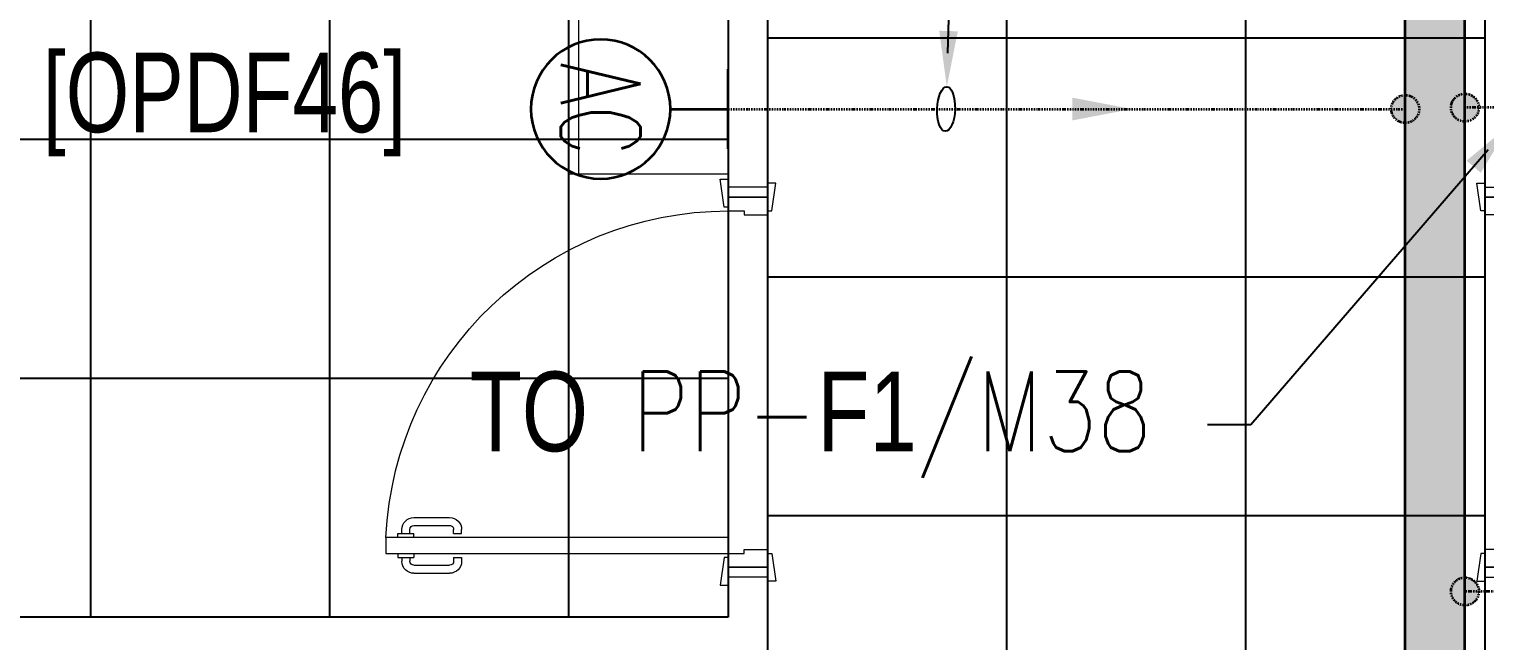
# Model space of a CAD drawing. Extents: x -178977 to 231842, y -29287 to 19916.
# Drawn here: x 41721 to 45376, y 5475 to 7012 of the extents above; entities that cross this region are included whole.
import ezdxf
from ezdxf import colors
from ezdxf.entities.mleader import LeaderData, LeaderLine
from ezdxf.enums import TextEntityAlignment as Align
from ezdxf.math import Vec2, Vec3

# ---------------------------------------------------------------- set-up
doc = ezdxf.new("R2010")
doc.units = 0
doc.header["$LTSCALE"] = 0.25
doc.linetypes.add('DASHDOT', pattern=[25.4, 12.7, -6.35, 0, -6.35])
doc.linetypes.add('HIDDEN', pattern=[9.525, 6.35, -3.175])
for name, color, linetype, lineweight in [('01-First Floor-FUR$0$72_EGR_BASE_TEXT', 252, 'Continuous', 5), ('01-First Floor-FUR$0$LOADING', 253, 'Continuous', 5), ('01-First Floor-FUR$0$Walls', 251, 'Continuous', 5), ('01-First Floor-FUR$0$Wooden Joinery', 251, 'Continuous', 5), ('E-LITE-CIRC', 6, 'Continuous', 25), ('E-LITE-CLNG-CNDT', 6, 'DASHDOT', 35), ('E-POWR-CIRC-NUMB', 6, 'Continuous', 25), ('E-POWR-CLNG-CNDT', 6, 'DASHDOT', 35), ('E-POWR-FLOR-CNDT @ 100', 6, 'HIDDEN', 25), ('E-POWR-WALL @ 100', 4, 'Continuous', 35), ('T-CABL-TRAY', 60, 'Continuous', 35)]:
    doc.layers.add(name, color=color, linetype=linetype, lineweight=lineweight)
doc.layers.add('01-First Floor-FUR$0$FALSE CEILING', color=251, linetype='Continuous')
doc.layers.add('E-POWR-IDEN', color=101, linetype='Continuous')
doc.styles.add('01-First Floor-FUR$0$X3G_ENTITY_9F38', font='swisscl.ttf', dxfattribs={"height": 0.2})
doc.styles.add('DC_SIMPLEX', font='SIMPLEX.shx', dxfattribs={"width": 0.7})

# ---------------------------------------------------------------- blocks, each defined once
blk = doc.blocks.new('01-First Floor-FUR$0$A$C72370EFE')
at = {"layer": '01-First Floor-FUR$0$Wooden Joinery'}
for p, q in [((-0.01, -0.03), (-0.01, -0.07)), ((0, -0.03), (-0.01, -0.03)), ((0.04, -0.03), (0.05, -0.03)), ((0.05, -0.03), (0.05, -0.07)), ((-0.05, -0.07), (-0.05, -0.16)), ((-0.03, -0.07), (-0.03, -0.16)), ((-0.01, -0.04), (-0.02, -0.04)), ((-0.01, -0.06), (-0.02, -0.06)), ((0, -0.07), (-0.01, -0.07)), ((0.04, -0.07), (0.05, -0.07)), ((0.05, -0.04), (0.06, -0.04)), ((0.05, -0.06), (0.06, -0.06)), ((0.07, -0.07), (0.07, -0.16)), ((0.09, -0.07), (0.09, -0.16)), ((-0.01, -0.17), (-0.02, -0.17)), ((-0.01, -0.17), (-0.01, -0.19)), ((0.05, -0.17), (0.06, -0.17)), ((0.05, -0.17), (0.05, -0.19)), ((-0.01, -0.19), (-0.02, -0.19)), ((0.05, -0.19), (0.06, -0.19))]:
    blk.add_line(p, q, dxfattribs=at)
for centre, radius, start, end in [((-0.02, -0.07), 0.03, 90, 180), ((-0.02, -0.07), 0.01, 90, 180), ((0.06, -0.07), 0.03, 0, 90), ((0.06, -0.07), 0.01, 0, 90), ((-0.02, -0.16), 0.03, 180, 270), ((-0.02, -0.16), 0.01, 180, 270), ((0.06, -0.16), 0.01, 270, 0), ((0.06, -0.16), 0.03, 270, 0)]:
    blk.add_arc(centre, radius, start, end, dxfattribs=at)
blk = doc.blocks.new('01-First Floor-FUR$0$A$C5DAD61B4')
at = {"layer": '01-First Floor-FUR$0$Wooden Joinery'}
for points in [[(80, 959.1), (80, 969.1), (10, 979.1), (10, 959.1)], [(940, 959.1), (940, 969.1), (1010, 979.1), (1010, 959.1)], [(70, 859.1), (70, 849.1), (0, 839.1), (0, 859.1)], [(120, 859.1), (120, 0), (80, 0), (80, 859.1)], [(950, 859.1), (950, 849.1), (1020, 839.1), (1020, 859.1)]]:
    blk.add_lwpolyline(points, close=True, dxfattribs=at)
for points in [[(45, 859.1), (45, 959.1), (20, 959.1), (20, 859.1), (45, 859.1)], [(45, 859.1), (80, 859.1), (80, 899.1), (90, 899.1), (90, 959.1), (45, 959.1), (45, 859.1)], [(975, 859.1), (940, 859.1), (940, 899.1), (930, 899.1), (930, 959.1), (975, 959.1), (975, 859.1)], [(975, 859.1), (975, 959.1), (1000, 959.1), (1000, 859.1), (975, 859.1)]]:
    blk.add_lwpolyline(points, dxfattribs=at)
blk.add_arc((80, 859.1), 860, 272.666, 0, dxfattribs=at)
at = {"layer": '01-First Floor-FUR$0$Wooden Joinery', "xscale": 999.9999999998854, "yscale": 999.9999999998854, "zscale": 999.9999999998854, "rotation": 180}
blk.add_blockref('01-First Floor-FUR$0$A$C72370EFE', (120, 0), dxfattribs=at)
blk = doc.blocks.new('01-First Floor-FUR$0$GF21027-P')
at = {"layer": '01-First Floor-FUR$0$LOADING'}
for p, q in [((0.4, 0.4), (-0.4, 0.4)), ((-0.4, 0.4), (-0.4, 0)), ((0.4, 0), (0.4, 0.4)), ((-0.4, 0.025), (0.4, 0.025)), ((-0.4, 0), (0.4, 0))]:
    blk.add_line(p, q, dxfattribs=at)
blk = doc.blocks.new('01-First Floor-FUR')
at = {"layer": '01-First Floor-FUR$0$FALSE CEILING', "linetype": 'Continuous'}
for p, q in [((41876, 5535), (41876, 8610)), ((42476, 5535), (42476, 8610)), ((43076, 5535), (43076, 8610)), ((44176, -210), (44176, 8610)), ((44776, -210), (44776, 8610)), ((43576, 6990), (45376, 6990)), ((39476, 6735), (43476, 6735)), ((43576, 6390), (45376, 6390)), ((39476, 6135), (43476, 6135)), ((43576, 5790), (45376, 5790))]:
    blk.add_line(p, q, dxfattribs=at)
at = {"layer": '01-First Floor-FUR$0$FALSE CEILING'}
for points in [[(43476, 5535), (39476, 5535), (39476, 8610), (43476, 8610)], [(45376, -210), (43576, -210), (43576, 8610), (45376, 8610)]]:
    blk.add_lwpolyline(points, close=True, dxfattribs=at)
at = {"layer": '01-First Floor-FUR$0$Walls'}
for p, q in [((43576, 8840), (43576, 6615)), ((45376, 6635), (45376, 8840)), ((43476, 8610), (43476, 6615)), ((43576, 6615), (43476, 6615)), ((43476, 5535), (43476, 5635)), ((43576, 5635), (43476, 5635)), ((43576, 5335), (43576, 5635)), ((43476, 5535), (39476, 5535))]:
    blk.add_line(p, q, dxfattribs=at)
at = {"layer": '01-First Floor-FUR$0$LOADING', "color": 1, "xscale": -1000, "yscale": 1000, "zscale": 1000, "rotation": 269.9999999790882}
blk.add_blockref('01-First Floor-FUR$0$GF21027-P', (43076, 7047.5, -0.1), dxfattribs=at)
at = {"layer": '01-First Floor-FUR$0$Wooden Joinery', "xscale": -1, "rotation": 270}
blk.add_blockref('01-First Floor-FUR$0$A$C5DAD61B4', (42616.9, 5615), dxfattribs=at)
at = {"layer": '01-First Floor-FUR$0$Wooden Joinery', "rotation": 90.00000000000001}
blk.add_blockref('01-First Floor-FUR$0$A$C5DAD61B4', (46335.1, 5615), dxfattribs=at)
at = {"layer": '01-First Floor-FUR$0$72_EGR_BASE_TEXT', "insert": (42211.6, 6952.9), "char_height": 200, "attachment_point": 2, "style": '01-First Floor-FUR$0$X3G_ENTITY_9F38'}
blk.add_mtext('[OPDF46]', dxfattribs=at)
blk = doc.blocks.new('ARR0W')
at = {"color": 45}
blk.add_ellipse((0, 0), major_axis=(0.4, 0), ratio=0.4, dxfattribs=at)
at = {"color": 45, "ltscale": 0.5}
blk.add_solid([(-1.4, 0.167), (-0.4, 0), (-1.4, -0.167)], dxfattribs=at)
blk = doc.blocks.new('*U112')
blk.add_hatch(color=256).paths.add_polyline_path([(0, -0.287), (1.5, 0), (0, 0.287)])
blk = doc.blocks.new('*U225')
at = {"lineweight": 0}
h = blk.add_hatch(dxfattribs=at)
h.set_pattern_fill('HEX', color=253, scale=8, angle=180, style=0)
h.set_pattern_definition([(180, (-15489.8, -2e-10), (6e-13, -43.99409), [25.4, -50.8]), (300, (-15489.8, -2e-10), (38.1, 21.99705), [25.4, -50.8]), (240, (-15515.2, -2e-10), (38.1, -21.99705), [25.4, -50.8])])
h.paths.add_polyline_path([(-9472.1, 150), (-9472.1, 0), (0, 0), (0, 150)])
at = {"color": 0}
for p, q in [((0, 150), (-9472.1, 150)), ((0, 0), (-9472.1, 0))]:
    blk.add_line(p, q, dxfattribs=at)
blk = doc.blocks.new('*U124')
for p, q in [((0, 1.45), (0, 0)), ((1, 0), (-1, 0))]:
    blk.add_line(p, q)
blk.add_circle((0, 3.2), 1.75)
at = {"layer": 'E-POWR-CIRC-NUMB', "style": 'DC_SIMPLEX', "width": 0.7, "flags": 8}
blk.add_attdef('CIRCUIT', (3.364, 5.671), '', height=2, rotation=360, dxfattribs=at)
at = {"layer": 'E-POWR-IDEN', "style": 'DC_SIMPLEX', "width": 0.7, "flags": 8}
blk.add_attdef('TYPE', text='', height=2, rotation=360, dxfattribs=at).set_placement((0, 3.2), align=Align.MIDDLE_CENTER)

msp = doc.modelspace()

# ---------------------------------------------------------------- hatches: boundary and pattern name
at = {"layer": 'E-POWR-CLNG-CNDT'}
h = msp.add_hatch(color=256, dxfattribs=at)
h.dxf.hatch_style = 1
h.paths.add_polyline_path([(45141, 6811.1, 1), (45211, 6811.1, 1)])
h = msp.add_hatch(color=256, dxfattribs=at)
h.dxf.hatch_style = 1
h.paths.add_polyline_path([(45291, 6814.6, 1), (45361, 6814.6, 1)])
h = msp.add_hatch(color=256, dxfattribs=at)
h.dxf.hatch_style = 1
h.paths.add_polyline_path([(45291, 5599.3, 1), (45361, 5599.3, 1)])

# ---------------------------------------------------------------- linework, layer by layer
for points in [[(43476, 6811.1), (45176, 6811.1)], [(45476, 6814.6), (45326, 6814.6)]]:
    msp.add_lwpolyline(points, dxfattribs=at)
msp.add_lwpolyline([(47580.3, 5481.5), (47413.1, 5481.5, -0.179343), (47364.2, 5499.6), (47269.3, 5581.2, 0.179343), (47220.4, 5599.3), (45326, 5599.3)], format="xyb", dxfattribs=at)
for centre in [(45176, 6811.1), (45326, 6814.6), (45326, 5599.3, 0.1)]:
    msp.add_circle(centre, 35, dxfattribs=at)

# ---------------------------------------------------------------- block references
at = {"layer": 'E-LITE-CLNG-CNDT'}
msp.add_blockref('01-First Floor-FUR', (0, 0), dxfattribs=at)
at = {"layer": 'E-POWR-FLOR-CNDT @ 100', "xscale": 100, "yscale": 100, "zscale": 100}
msp.add_blockref('*U112', (44339.9, 6811.1), dxfattribs=at)
at = {"layer": 'E-POWR-WALL @ 100'}
ref = msp.add_blockref('*U124', (43476, 6811.1), dxfattribs=dict(at, xscale=-100, yscale=100, zscale=100, rotation=90))
ref.add_attrib('TYPE', 'AC', dxfattribs={"layer": 'E-POWR-IDEN', "height": 200, "rotation": 270, "style": 'DC_SIMPLEX', "width": 0.7, "flags": 8}).set_placement((43156, 6811.1), align=Align.MIDDLE_CENTER)
at = {"layer": 'T-CABL-TRAY', "linetype": 'Continuous', "rotation": 270}
msp.add_blockref('*U225', (45176, -985), dxfattribs=at)

# ---------------------------------------------------------------- leaders
at = {"layer": 'E-LITE-CIRC'}
ml = msp.add_multileader_mtext('Standard', dxfattribs=at)
ml.set_content('{\\Fdc_el_romans|c0;\\W0.8;TO\\Fromans|c0; \\Fsimplex|c0;PP-\\Fdc_el_romans|c0;F1\\Fsimplex|c0;/M41}', color=256, style='DC_SIMPLEX')
ml.set_leader_properties()
ml.set_arrow_properties(name='ARR0W')
ml.build(insert=Vec2(0, 0))
ml.multileader.update_dxf_attribs({"dogleg_length": 200, "arrow_head_size": 140, "scale": 100})
ctx = ml.context
ctx.base_point, ctx.scale, ctx.char_height, ctx.arrow_head_size, ctx.landing_gap_size, ctx.plane_origin, ctx.plane_x_axis, ctx.plane_y_axis = Vec3(41881.3, 7764.6, 0), 100, 200, 140, 140, Vec3(56367, 455.7, 0), Vec3(1, 0.000001, 0), Vec3(-0.000001, 1, 0)
ctx.text_align_type = 2
notes = []
notes.append((ctx, [(1, (1, 1, 0), (44053, 7764.6, 0), (-1, -0.000001, 0), 108.8, [(0, [(44023.3, 6811.1, 0)], 0, [])])]))
ctx.mtext.insert, ctx.mtext.text_direction, ctx.mtext.rotation, ctx.mtext.alignment, ctx.mtext.flow_direction = Vec3(43804.2, 7897.9, 0), Vec3(1, 0.000001, 0), 0.000001, 3, 5
ml = msp.add_multileader_mtext('Standard', dxfattribs=at)
ml.set_content('{\\Fdc_el_romans|c0;\\W0.8;TO\\Fromans|c0; \\Fsimplex|c0;PP-\\Fdc_el_romans|c0;F1\\Fsimplex|c0;/M38}', color=256, style='DC_SIMPLEX')
ml.set_leader_properties()
ml.set_arrow_properties(name='ARR0W')
ml.build(insert=Vec2(0, 0))
ml.multileader.update_dxf_attribs({"dogleg_length": 200, "arrow_head_size": 140, "scale": 100})
ctx = ml.context
ctx.base_point, ctx.scale, ctx.char_height, ctx.arrow_head_size, ctx.landing_gap_size, ctx.plane_origin, ctx.plane_x_axis, ctx.plane_y_axis = Vec3(42548.4, 6018.1, 0), 100, 200, 140, 140, Vec3(33132.4, 459.2, 0), Vec3(1, -0.000001, 0), Vec3(0.000001, 1, 0)
ctx.text_align_type = 2
notes.append((ctx, [(0, (1, 1, 0), (44788.6, 6018.1, 0), (-1, 0.000001, 0), 108.8, [(0, [(45476, 6814.6, 0)], 0, [])])]))
ctx.mtext.insert, ctx.mtext.text_direction, ctx.mtext.rotation, ctx.mtext.alignment, ctx.mtext.flow_direction = Vec3(44539.8, 6151.5, 0), Vec3(1, -0.000001, 0), 6.283185, 3, 5
ml = msp.add_multileader_mtext('Standard', dxfattribs=at)
ml.set_content('{\\Fdc_el_romans|c0;\\W0.8;TO\\Fromans|c0; \\Fsimplex|c0;UPP-F1/S12}', color=256, style='DC_SIMPLEX')
ml.set_leader_properties()
ml.set_arrow_properties(name='ARR0W')
ml.build(insert=Vec2(0, 0))
ml.multileader.update_dxf_attribs({"dogleg_length": 200, "arrow_head_size": 140, "scale": 100})
ctx = ml.context
ctx.base_point, ctx.scale, ctx.char_height, ctx.arrow_head_size, ctx.landing_gap_size, ctx.plane_origin, ctx.plane_x_axis, ctx.plane_y_axis = Vec3(40433.3, 4880.8), 100, 200, 140, 140, Vec3(57678.6, -1284.1), Vec3(1, 0.000001, 0), Vec3(-0.000001, 1, 0)
notes.append((ctx, [(0, (1, 1, 0), (40324.5, 4880.8), (1, 0.000001, 0), 108.8, [(0, [(40063.2, 5610.8)], 0, [])])]))
ctx.mtext.insert, ctx.mtext.text_direction, ctx.mtext.rotation, ctx.mtext.flow_direction = Vec3(40573.3, 5014.2), Vec3(1, 0.000001, 0), 0.000001, 5
for ctx, leaders in notes:
    for number, flags, end, landing, length, lines in leaders:
        leader = LeaderData()
        leader.index, (leader.has_last_leader_line, leader.has_dogleg_vector, leader.attachment_direction) = number, flags
        leader.last_leader_point, leader.dogleg_vector, leader.dogleg_length = Vec3(end), Vec3(landing), length
        for number, points, colour, breaks in lines:
            line = LeaderLine()
            line.index, line.vertices, line.color, line.breaks = number, Vec3.list(points), colors.encode_raw_color(colour), breaks
            leader.lines.append(line)
        ctx.leaders.append(leader)

doc.saveas('drawing.dxf')
